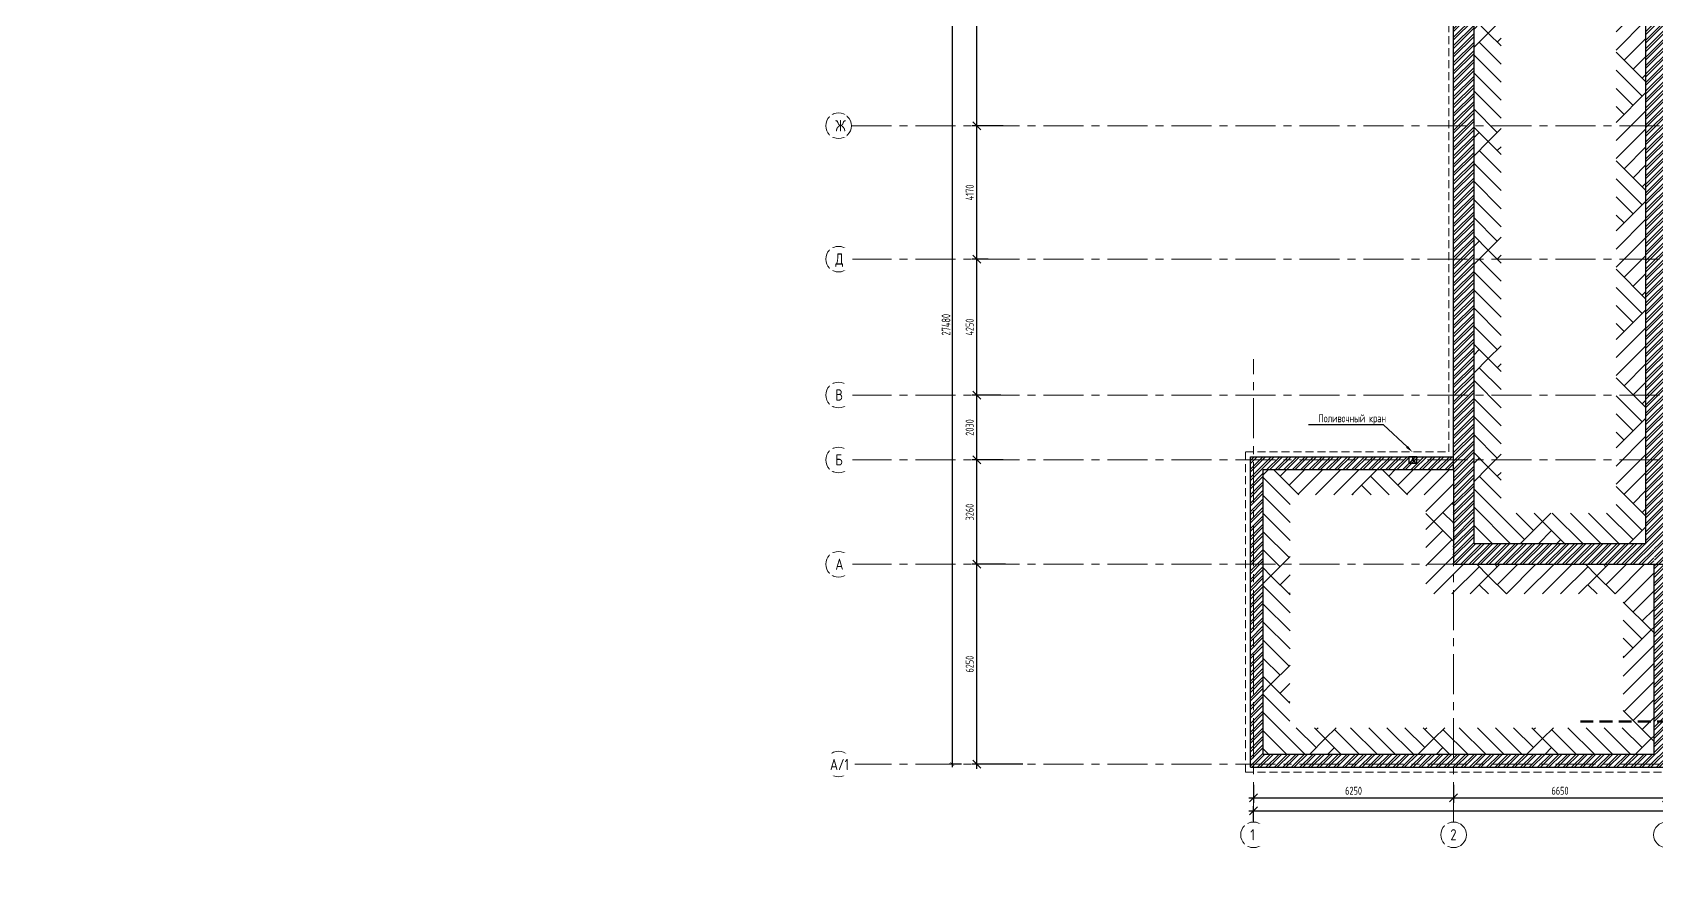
# Model space of a CAD drawing. Header units: millimetres. Extents: x -8689834 to 9419935, y 0 to 233063.
# Drawn here: x -384889 to -334153, y 51533 to 78084 of the extents above; entities that cross this region are included whole.
import ezdxf
from ezdxf import colors
from ezdxf.entities.mleader import LeaderData, LeaderLine
from ezdxf.math import Vec2, Vec3

# ---------------------------------------------------------------- set-up
doc = ezdxf.new("R2010")
doc.units = ezdxf.units.MM
doc.header["$MEASUREMENT"] = 0
for name, pattern in [('CENTER', [2, 1.25, -0.25, 0.25, -0.25]), ('HIDDEN', [6, 4, -2]), ('TRATTEGGIATA', [0.75, 0.5, -0.25])]:
    doc.linetypes.add(name, pattern=pattern)
doc.layers.get('0').update_dxf_attribs({"color": 250, "lineweight": 9})
for name, color, linetype, lineweight in [('1 этаж тонкие линии!', 250, 'Continuous', 0), ('АР_Выноски АПР', 7, 'Continuous', 5), ('АР_МосжилНии_Стены', 127, 'Continuous', 30), ('АР_Оси', 195, 'Continuous', 9), ('АР_Оси размеры', 164, 'Continuous', 9), ('АР_Отметки', 250, 'Continuous', 15), ('АР_Сети', 250, 'Continuous', 30), ('АР_Штриховка кирпич', 250, 'Continuous', 9), ('Подвал', 250, 'Continuous', 30), ('тх разм', 250, 'Continuous', 9)]:
    doc.layers.add(name, color=color, linetype=linetype, lineweight=lineweight)
doc.styles.add('ISOCPEUR', font='isocpeur.ttf', dxfattribs={"width": 0.7})
doc.styles.add('ГОСТ 2.304', font='isocpeur.ttf', dxfattribs={"width": 0.7})
doc.dimstyles.new('R_100', dxfattribs={"dimtxt": 270, "dimasz": 120, "dimexe": 100, "dimexo": 0, "dimgap": 60, "dimtad": 1, "dimdec": 0, "dimrnd": 5, "dimzin": 0, "dimdsep": 46, "dimtxsty": 'ISOCPEUR', "dimblk": 'ARCHTICK', "dimcen": 0, "dimdle": 100, "dimclrd": 256, "dimclre": 256, "dimclrt": 256, "dimadec": 0, "dimazin": 0, "dimtfac": 2, "dimtdec": 0, "dimtofl": 0, "dimtmove": 1, "dimatfit": 3, "dimfxl": 1, "dimtvp": 3, "dimtolj": 1, "dimtzin": 0, "dimarcsym": 0})
doc.dimstyles.new('СПДС', dxfattribs={"dimscale": 100, "dimtxt": 2.5, "dimasz": 2.5, "dimexe": 1.5, "dimexo": 0, "dimgap": 1, "dimtad": 1, "dimdec": 0, "dimrnd": 1, "dimtxsty": 'ГОСТ 2.304', "dimblk": 'OBLIQUE', "dimcen": 2.5, "dimdle": 1.5, "dimadec": 0, "dimazin": 2, "dimtfac": 0.75, "dimtdec": 0, "dimtmove": 1, "dimatfit": 3, "dimfxl": 1, "dimtolj": 1, "dimarcsym": 1})

# ---------------------------------------------------------------- blocks, each defined once
blk = doc.blocks.new('_Oblique')
at = {"color": 0, "linetype": 'ByBlock', "lineweight": -2}
blk.add_line((-0.5, -0.5), (0.5, 0.5), dxfattribs=at)
blk = doc.blocks.new('*D547')
at = {"layer": 'АР_Оси размеры', "color": 0, "lineweight": -2, "ltscale": 100, "transparency": 16777216}
for p, q in [((-354486, 61456), (-355535, 61456)), ((-355385, 55056), (-355385, 61606)), ((-353951, 55206), (-355535, 55206))]:
    blk.add_line(p, q, dxfattribs=at)
at = {"layer": 'АР_Оси размеры', "color": 0, "lineweight": -2, "ltscale": 100, "transparency": 16777216, "xscale": 250, "yscale": 250, "zscale": 250}
for p, rotation in [((-355385, 61456), 90), ((-355385, 55206), 270)]:
    blk.add_blockref('_Oblique', p, dxfattribs=dict(at, rotation=rotation))
at = {"layer": 'АР_Оси размеры', "color": 0, "ltscale": 100, "transparency": 16777216, "insert": (-355610, 58331), "char_height": 250, "attachment_point": 5, "rotation": 90, "style": 'ГОСТ 2.304'}
blk.add_mtext('\\A1;6250', dxfattribs=at)
blk = doc.blocks.new('*D548')
at = {"layer": 'АР_Оси размеры', "color": 0, "lineweight": -2, "ltscale": 100, "transparency": 16777216}
for p, q in [((-354563, 64716), (-355535, 64716)), ((-355385, 61306), (-355385, 64866)), ((-354486, 61456), (-355535, 61456))]:
    blk.add_line(p, q, dxfattribs=at)
at = {"layer": 'АР_Оси размеры', "color": 0, "lineweight": -2, "ltscale": 100, "transparency": 16777216, "xscale": 250, "yscale": 250, "zscale": 250}
for p, rotation in [((-355385, 64716), 90), ((-355385, 61456), 270)]:
    blk.add_blockref('_Oblique', p, dxfattribs=dict(at, rotation=rotation))
at = {"layer": 'АР_Оси размеры', "color": 0, "ltscale": 100, "transparency": 16777216, "insert": (-355610, 63086), "char_height": 250, "attachment_point": 5, "rotation": 90, "style": 'ГОСТ 2.304'}
blk.add_mtext('\\A1;3260', dxfattribs=at)
blk = doc.blocks.new('*D529')
at = {"layer": 'АР_Оси размеры', "color": 0, "lineweight": -2, "ltscale": 100, "transparency": 16777216}
for p, q in [((-354637, 66746), (-355535, 66746)), ((-355385, 64566), (-355385, 66896)), ((-354563, 64716), (-355535, 64716))]:
    blk.add_line(p, q, dxfattribs=at)
at = {"layer": 'АР_Оси размеры', "color": 0, "lineweight": -2, "ltscale": 100, "transparency": 16777216, "xscale": 250, "yscale": 250, "zscale": 250}
for p, rotation in [((-355385, 66746), 90), ((-355385, 64716), 270)]:
    blk.add_blockref('_Oblique', p, dxfattribs=dict(at, rotation=rotation))
at = {"layer": 'АР_Оси размеры', "color": 0, "ltscale": 100, "transparency": 16777216, "insert": (-355610, 65731), "char_height": 250, "attachment_point": 5, "rotation": 90, "style": 'ГОСТ 2.304'}
blk.add_mtext('\\A1;2030', dxfattribs=at)
blk = doc.blocks.new('*D530')
at = {"layer": 'АР_Оси размеры', "color": 0, "lineweight": -2, "ltscale": 100, "transparency": 16777216}
for p, q in [((-355385, 66596), (-355385, 71146)), ((-355035, 70996), (-355535, 70996)), ((-354637, 66746), (-355535, 66746))]:
    blk.add_line(p, q, dxfattribs=at)
at = {"layer": 'АР_Оси размеры', "color": 0, "lineweight": -2, "ltscale": 100, "transparency": 16777216, "xscale": 250, "yscale": 250, "zscale": 250}
for p, rotation in [((-355385, 70996), 90), ((-355385, 66746), 270)]:
    blk.add_blockref('_Oblique', p, dxfattribs=dict(at, rotation=rotation))
at = {"layer": 'АР_Оси размеры', "color": 0, "ltscale": 100, "transparency": 16777216, "insert": (-355610, 68871), "char_height": 250, "attachment_point": 5, "rotation": 90, "style": 'ГОСТ 2.304'}
blk.add_mtext('\\A1;4250', dxfattribs=at)
blk = doc.blocks.new('*D531')
at = {"layer": 'АР_Оси размеры', "color": 0, "lineweight": -2, "ltscale": 100, "transparency": 16777216}
for p, q in [((-354567, 75166), (-355535, 75166)), ((-355385, 70846), (-355385, 75316)), ((-355035, 70996), (-355535, 70996))]:
    blk.add_line(p, q, dxfattribs=at)
at = {"layer": 'АР_Оси размеры', "color": 0, "lineweight": -2, "ltscale": 100, "transparency": 16777216, "xscale": 250, "yscale": 250, "zscale": 250}
for p, rotation in [((-355385, 75166), 90), ((-355385, 70996), 270)]:
    blk.add_blockref('_Oblique', p, dxfattribs=dict(at, rotation=rotation))
at = {"layer": 'АР_Оси размеры', "color": 0, "ltscale": 100, "transparency": 16777216, "insert": (-355610, 73081), "char_height": 250, "attachment_point": 5, "rotation": 90, "style": 'ГОСТ 2.304'}
blk.add_mtext('\\A1;4170', dxfattribs=at)
blk = doc.blocks.new('*D532')
at = {"layer": 'АР_Оси размеры', "color": 0, "lineweight": -2, "ltscale": 100, "transparency": 16777216}
for p, q in [((-355385, 75016), (-355385, 82836)), ((-354506, 82686), (-355535, 82686)), ((-354567, 75166), (-355535, 75166))]:
    blk.add_line(p, q, dxfattribs=at)
at = {"layer": 'АР_Оси размеры', "color": 0, "lineweight": -2, "ltscale": 100, "transparency": 16777216, "xscale": 250, "yscale": 250, "zscale": 250}
for p, rotation in [((-355385, 82686), 90), ((-355385, 75166), 270)]:
    blk.add_blockref('_Oblique', p, dxfattribs=dict(at, rotation=rotation))
at = {"layer": 'АР_Оси размеры', "color": 0, "ltscale": 100, "transparency": 16777216, "insert": (-355610, 78926), "char_height": 250, "attachment_point": 5, "rotation": 90, "style": 'ГОСТ 2.304'}
blk.add_mtext('\\A1;7520', dxfattribs=at)
blk = doc.blocks.new('*D558')
at = {"layer": 'АР_Оси размеры', "color": 0, "lineweight": -2, "ltscale": 100, "transparency": 16777216}
for p, q in [((-346742, 54557), (-346742, 53997)), ((-340492, 54557), (-340492, 53997)), ((-346892, 54147), (-340342, 54147))]:
    blk.add_line(p, q, dxfattribs=at)
at = {"layer": 'АР_Оси размеры', "color": 0, "lineweight": -2, "ltscale": 100, "transparency": 16777216, "xscale": 250, "yscale": 250, "zscale": 250, "rotation": 180}
blk.add_blockref('_Oblique', (-346742, 54147), dxfattribs=at)
at = {"layer": 'АР_Оси размеры', "color": 0, "lineweight": -2, "ltscale": 100, "transparency": 16777216, "xscale": 250, "yscale": 250, "zscale": 250}
blk.add_blockref('_Oblique', (-340492, 54147), dxfattribs=at)
at = {"layer": 'АР_Оси размеры', "color": 0, "ltscale": 100, "transparency": 16777216, "insert": (-343617, 54372), "char_height": 250, "attachment_point": 5, "style": 'ГОСТ 2.304'}
blk.add_mtext('\\A1;6250', dxfattribs=at)
blk = doc.blocks.new('*D559')
at = {"layer": 'АР_Оси размеры', "color": 0, "lineweight": -2, "ltscale": 100, "transparency": 16777216}
for p, q in [((-333842, 54971), (-333842, 53997)), ((-340492, 54557), (-340492, 53997)), ((-340642, 54147), (-333692, 54147))]:
    blk.add_line(p, q, dxfattribs=at)
at = {"layer": 'АР_Оси размеры', "color": 0, "lineweight": -2, "ltscale": 100, "transparency": 16777216, "xscale": 250, "yscale": 250, "zscale": 250, "rotation": 180}
blk.add_blockref('_Oblique', (-340492, 54147), dxfattribs=at)
at = {"layer": 'АР_Оси размеры', "color": 0, "lineweight": -2, "ltscale": 100, "transparency": 16777216, "xscale": 250, "yscale": 250, "zscale": 250}
blk.add_blockref('_Oblique', (-333842, 54147), dxfattribs=at)
at = {"layer": 'АР_Оси размеры', "color": 0, "ltscale": 100, "transparency": 16777216, "insert": (-337167, 54372), "char_height": 250, "attachment_point": 5, "style": 'ГОСТ 2.304'}
blk.add_mtext('\\A1;6650', dxfattribs=at)
blk = doc.blocks.new('*D557')
at = {"layer": 'АР_Оси размеры', "color": 0, "lineweight": -2, "ltscale": 100, "transparency": 16777216}
for p, q in [((-346742, 53419), (-346742, 53895)), ((-278327, 53419), (-278327, 53895)), ((-346892, 53745), (-278177, 53745))]:
    blk.add_line(p, q, dxfattribs=at)
at = {"layer": 'АР_Оси размеры', "color": 0, "lineweight": -2, "ltscale": 100, "transparency": 16777216, "xscale": 250, "yscale": 250, "zscale": 250, "rotation": 180}
blk.add_blockref('_Oblique', (-346742, 53745), dxfattribs=at)
at = {"layer": 'АР_Оси размеры', "color": 0, "lineweight": -2, "ltscale": 100, "transparency": 16777216, "xscale": 250, "yscale": 250, "zscale": 250}
blk.add_blockref('_Oblique', (-278327, 53745), dxfattribs=at)
at = {"layer": 'АР_Оси размеры', "color": 0, "ltscale": 100, "transparency": 16777216, "insert": (-313012, 53970), "char_height": 250, "attachment_point": 5, "style": 'ГОСТ 2.304'}
blk.add_mtext('\\A1;68415', dxfattribs=at)
blk = doc.blocks.new('_DotSmall')
at = {"color": 0, "linetype": 'ByBlock', "const_width": 0.5}
blk.add_lwpolyline([(-0.0625, 0, 1), (0.0625, 0, 1)], format="xyb", close=True, dxfattribs=at)
blk = doc.blocks.new('_ArchTick')
at = {"color": 0, "linetype": 'ByBlock', "const_width": 0.15}
blk.add_lwpolyline([(-0.5, -0.5), (0.5, 0.5)], dxfattribs=at)
blk = doc.blocks.new('*D828')
at = {"layer": 'тх разм', "lineweight": -2, "ltscale": 500, "transparency": 16777216}
for p, q in [((-356155, 82786), (-356155, 55106)), ((-355020, 82686), (-356255, 82686)), ((-355864, 55206), (-356255, 55206))]:
    blk.add_line(p, q, dxfattribs=at)
at = {"layer": 'тх разм', "lineweight": -2, "ltscale": 500, "transparency": 16777216, "xscale": 120, "yscale": 120, "zscale": 120}
for p, rotation in [((-356155, 82686), 90), ((-356155, 55206), 270)]:
    blk.add_blockref('_ArchTick', p, dxfattribs=dict(at, rotation=rotation))
at = {"layer": 'тх разм', "lineweight": 13, "ltscale": 500, "transparency": 16777216, "insert": (-356350, 68946), "char_height": 270, "attachment_point": 5, "rotation": 90, "style": 'ISOCPEUR'}
blk.add_mtext('\\A1;27480', dxfattribs=at)

msp = doc.modelspace()

# ---------------------------------------------------------------- hatches: boundary and pattern name
at = {"layer": '1 этаж тонкие линии!', "ltscale": 100, "transparency": 33554559}
h = msp.add_hatch(dxfattribs=at)
h.set_pattern_fill('AR-PARQ1', color=256, scale=200, angle=45, style=0)
h.paths.add_polyline_path([(-339005.062, 81057.768), (-335415.132, 81057.768), (-335415.132, 63056), (-339005.062, 63056)], flags=16)
h.paths.add_polyline_path([(-339852.068, 82045.5), (-334484.741, 82050.5), (-334484.741, 62098), (-339852.693, 62093)])
h = msp.add_hatch(dxfattribs=at)
h.set_pattern_fill('AR-PARQ1', color=256, scale=200, angle=45, style=0)
h.paths.add_polyline_path([(-335193.017, 56344.5), (-345603.845, 56344.5), (-345600.579, 63622.353), (-341357.644, 63622.353), (-341357.644, 60525.833), (-335189.751, 60525.833)], flags=16)
h.paths.add_polyline_path([(-334239.751, 55506.5), (-346441.827, 55506.5), (-346441.827, 64415), (-340493.318, 64415), (-340493.318, 61455.682), (-334239.751, 61455.682)])
at = {"layer": 'АР_Штриховка кирпич', "ltscale": 100}
h = msp.add_hatch(dxfattribs=at)
h.set_pattern_fill('ANSI32', color=256, scale=500)
h.paths.add_polyline_path([(-339853.318, 82050.5), (-330106.827, 82051.497), (-330106.828, 80969.207), (-329468.316, 80969.003), (-329468.316, 82685.682), (-329576.827, 82685.682), (-329971.818, 82685.755), (-340493.318, 82685.682), (-340493.318, 64815.685), (-346842.012, 64815.685), (-346842.012, 55105.682), (-333741.706, 55105.68), (-333741.706, 61455.681), (-332347.87, 61455.684), (-332347.87, 62094), (-334239.751, 62094), (-334239.751, 55506.503), (-346441.827, 55506.497), (-346441.082, 64414.997), (-340492.572, 64415.003), (-340517.573, 61455.682), (-334214.005, 61455.682), (-334225.318, 62094.728), (-339853.263, 62094.728), (-339853.372, 64904.622)])
h = msp.add_hatch(dxfattribs=at)
h.set_pattern_fill('ANSI32', color=256, scale=500)
h.paths.add_polyline_path([(-333716.86, 82685.681), (-334136.666, 82685.681), (-334136.666, 62094), (-333716.794, 62094)])
h.paths.add_polyline_path([(-334136.666, 82685.682), (-334484.741, 82685.681), (-334484.741, 62094), (-334136.666, 62094)])

# ---------------------------------------------------------------- linework, layer by layer
at = {"linetype": 'TRATTEGGIATA', "ltscale": 500}
for p, q in [((-340642.01, 64965.687), (-340642.01, 81894.901)), ((-346992.01, 64965.687), (-340642.008, 64965.687)), ((-346992.009, 54955.682), (-346992.01, 64965.687)), ((-346992.009, 54955.682), (-333591.703, 54955.68))]:
    msp.add_line(p, q, dxfattribs=at)
at = {"layer": 'АР_МосжилНии_Стены', "ltscale": 100}
for p, q in [((-340491.811, 64415.003), (-340491.827, 82685.682)), ((-339853.318, 62095.5), (-339853.318, 82050.5)), ((-346842.009, 55105.682), (-346842.01, 64815.687)), ((-346842.01, 64815.687), (-340491.827, 64815.682)), ((-334484.741, 62094), (-339853.318, 62095.5)), ((-334329.816, 61455.626), (-332347.87, 61455.363)), ((-346842.01, 55105.682), (-333741.588, 55105.68))]:
    msp.add_line(p, q, dxfattribs=at)
msp.add_lwpolyline([(-334484.741, 62094), (-334484.741, 82685.682)], dxfattribs=at)
for points in [[(-341890.827, 64616.129), (-341640.504, 64616.129), (-341640.504, 64815.683), (-341890.827, 64815.683)], [(-334239.751, 55506.503), (-346441.827, 55506.497), (-346441.827, 64414.997), (-340491.827, 64415.003), (-340491.827, 61455.682), (-334239.751, 61455.682)]]:
    msp.add_lwpolyline(points, close=True, dxfattribs=at)
at = {"layer": 'АР_Оси', "linetype": 'CENTER', "ltscale": 1000}
for p, q in [((-340492.01, 53394.411), (-340492.01, 87278.342)), ((-359305.765, 75165.682), (-275708.6, 75165.682)), ((-359305.765, 70995.682), (-275708.6, 70995.682)), ((-346742.01, 53394.411), (-346742.01, 67872.534)), ((-359305.765, 66745.682), (-275708.6, 66745.682)), ((-359305.765, 64715.682), (-275708.6, 64715.682)), ((-359305.765, 61455.682), (-289924.568, 61455.682)), ((-359305.765, 55205.682), (-275708.6, 55205.682))]:
    msp.add_line(p, q, dxfattribs=at)
at = {"layer": 'АР_Оси', "ltscale": 0.5}
for centre in [(-359705.765, 75165.682), (-359705.765, 70995.682), (-359705.765, 66745.682), (-359705.765, 64715.682), (-359705.765, 61455.682), (-359705.765, 55205.682), (-346742.01, 52994.411), (-340492.01, 52994.411), (-333842.01, 52994.411)]:
    msp.add_circle(centre, 400, dxfattribs=at)
at = {"layer": 'АР_Сети', "color": 251, "linetype": 'HIDDEN', "lineweight": 50, "ltscale": 100}
msp.add_line((-333731.339, 56534.559), (-336587.591, 56534.559), dxfattribs=at)
at = {"layer": 'Подвал', "ltscale": 100}
msp.add_line((-341765.665, 64696.859), (-341765.665, 64815.683), dxfattribs=at)
msp.add_arc((-341765.665, 64616.129), 80.73, 0, 180, dxfattribs=at)

# ---------------------------------------------------------------- dimensions: what is measured, and where the dimension line sits
at = {"layer": 'АР_Оси размеры', "ltscale": 100}
for base, p1, p2, picture, middle in [((-355384.754, 82685.682), (-354566.931, 75165.682), (-354506.032, 82685.682), '*D532', (-355609.754, 78925.682)), ((-355384.754, 75165.682), (-355034.919, 70995.682), (-354566.931, 75165.682), '*D531', (-355609.754, 73080.682)), ((-355384.754, 70995.682), (-354636.889, 66745.682), (-355034.919, 70995.682), '*D530', (-355609.754, 68870.682)), ((-355384.754, 66745.682), (-354563.337, 64715.682), (-354636.889, 66745.682), '*D529', (-355609.754, 65730.682)), ((-355384.754, 64715.682), (-354486.095, 61455.682), (-354563.337, 64715.682), '*D548', (-355609.754, 63085.682)), ((-355384.754, 61455.682), (-353951.04, 55205.682), (-354486.095, 61455.682), '*D547', (-355609.754, 58330.682))]:
    dim = msp.add_linear_dim(base=base, p1=p1, p2=p2, angle=90, dimstyle='СПДС', dxfattribs=at)
    dim.commit()
    dim.dimension.update_dxf_attribs({"geometry": picture, "text_midpoint": middle})
for base, p1, p2, picture, middle in [((-333842.01, 54147.081), (-340492.01, 54557.026), (-333842.01, 54970.863), '*D559', (-337167.01, 54372.081)), ((-340492.01, 54147.081), (-346742.01, 54557.026), (-340492.01, 54557.026), '*D558', (-343617.01, 54372.081))]:
    dim = msp.add_linear_dim(base=base, p1=p1, p2=p2, dimstyle='СПДС', dxfattribs=at)
    dim.commit()
    dim.dimension.update_dxf_attribs({"geometry": picture, "text_midpoint": middle})
at = {"layer": 'тх разм', "lineweight": 13, "ltscale": 500}
dim = msp.add_linear_dim(base=(-356155.317, 55205.682), p1=(-355020.393, 82685.682), p2=(-355863.826, 55205.682), angle=90, dimstyle='R_100', override={"dimpost": '\\X', "dimfxl": 2.5, "dimarcsym": 2}, dxfattribs=at)
dim.commit()
dim.dimension.update_dxf_attribs({"geometry": '*D828', "text_midpoint": (-356350.317, 68945.682)})

# ---------------------------------------------------------------- leaders
at = {"layer": 'АР_Выноски АПР'}
ml = msp.add_multileader_mtext('Standard', dxfattribs=at)
ml.set_content('\\A1;Поливочный кран', color=256, style='ISOCPEUR')
ml.set_leader_properties()
ml.build(insert=Vec2(0, 0))
ml.multileader.update_dxf_attribs({"text_left_attachment_type": 6, "text_right_attachment_type": 6, "dogleg_length": 100, "arrow_head_size": 250})
ctx = ml.context
ctx.base_point, ctx.char_height, ctx.arrow_head_size, ctx.landing_gap_size, ctx.plane_origin = Vec3(-344739, 65819), 250, 250, 25, Vec3(-363860.813, 65074.089)
ctx.left_attachment, ctx.right_attachment = 6, 6
notes = []
notes.append((ctx, [(0, (1, 1, 0), (-342681, 65819), (-1, 0), 170.5, [(1, [(-341765.665, 64953.722)], 0, [])])]))
ctx.mtext.insert, ctx.mtext.width, ctx.mtext.flow_direction = Vec3(-344714, 66144), 6210.48741, 5
at = {"layer": 'АР_Отметки'}
ml = msp.add_multileader_mtext('Standard', dxfattribs=at)
ml.set_content('{\\W0.8;-2,430}', color=256, style='ISOCPEUR')
ml.set_leader_properties(color=256, linetype='Continuous', lineweight=-1)
ml.set_arrow_properties(name='DOTSMALL')
ml.build(insert=Vec2(0, 0))
ml.multileader.update_dxf_attribs({"has_text_frame": 1, "text_left_attachment_type": 4, "text_right_attachment_type": 4, "dogleg_length": 100, "arrow_head_size": 180})
ctx = ml.context
ctx.base_point, ctx.char_height, ctx.arrow_head_size, ctx.landing_gap_size, ctx.plane_origin = Vec3(-336711.886, 117132.656), 250, 180, 50, Vec3(-335659.193, 115477.482)
ctx.left_attachment, ctx.right_attachment = 4, 4
notes.append((ctx, [(0, (0, 0, 0), (0, 0), (1, 0), 1, [])]))
ctx.mtext.insert, ctx.mtext.width, ctx.mtext.line_spacing_style, ctx.mtext.flow_direction = Vec3(-336661.886, 117465.989), 852.69703, 2, 5
for ctx, leaders in notes:
    for number, flags, end, landing, length, lines in leaders:
        leader = LeaderData()
        leader.index, (leader.has_last_leader_line, leader.has_dogleg_vector, leader.attachment_direction) = number, flags
        leader.last_leader_point, leader.dogleg_vector, leader.dogleg_length = Vec3(end), Vec3(landing), length
        for number, points, colour, breaks in lines:
            line = LeaderLine()
            line.index, line.vertices, line.color, line.breaks = number, Vec3.list(points), colors.encode_raw_color(colour), breaks
            leader.lines.append(line)
        ctx.leaders.append(leader)

# ---------------------------------------------------------------- next in the draw order: texts
at = {"layer": 'АР_Оси', "char_height": 350, "attachment_point": 1, "line_spacing_factor": 1.149209, "style": 'ГОСТ 2.304', "bg_fill": 2}
for s, insert, width in [('{\\W0.8;Ж}', (-359805.586, 75343.461), 178.20564), ('{\\W0.8;А/1}', (-359974.47, 55368.47), 1.455191522836685e-11), ('{\\W0.8;2}', (-340591.83, 53172.19), 114.62878)]:
    msp.add_mtext(s, dxfattribs=dict(at, insert=insert, width=width))
for s, insert in [('{\\W0.8;Д}', (-359805.586, 71173.461)), ('{\\W0.8;В}', (-359805.586, 66923.461)), ('{\\W0.8;Б}', (-359805.586, 64893.461)), ('{\\W0.8;А}', (-359805.586, 61633.461)), ('{\\W0.8;1}', (-346841.83, 53172.19))]:
    msp.add_mtext(s, dxfattribs=dict(at, insert=insert))

# ---------------------------------------------------------------- next in the draw order: dimensions: what is measured, and where the dimension line sits
at = {"layer": 'АР_Оси размеры', "ltscale": 100}
dim = msp.add_linear_dim(base=(-278327.01, 53745), p1=(-346742.01, 53419.411), p2=(-278327.01, 53419.411), dimstyle='СПДС', dxfattribs=at)
dim.commit()
dim.dimension.update_dxf_attribs({"geometry": '*D557', "text_midpoint": (-313011.986, 53745), "dimtype": 160})

# ---------------------------------------------------------------- next in the draw order: leaders
at = {"layer": 'АР_Отметки'}
ml = msp.add_multileader_mtext('Standard', dxfattribs=at)
ml.set_content('{\\W0.8;-2,730}', color=256, style='ISOCPEUR')
ml.set_leader_properties(color=256, linetype='Continuous', lineweight=-1)
ml.set_arrow_properties(name='DOTSMALL')
ml.build(insert=Vec2(0, 0))
ml.multileader.update_dxf_attribs({"has_text_frame": 1, "text_left_attachment_type": 4, "text_right_attachment_type": 4, "dogleg_length": 100, "arrow_head_size": 180})
ctx = ml.context
ctx.base_point, ctx.char_height, ctx.arrow_head_size, ctx.landing_gap_size, ctx.plane_origin = Vec3(-346371.356, 101933.6), 250, 180, 50, Vec3(-346327.75, 100655.48)
ctx.left_attachment, ctx.right_attachment = 4, 4
notes = []
notes.append((ctx, [(0, (0, 0, 0), (0, 0), (1, 0), 1, [])]))
ctx.mtext.insert, ctx.mtext.width, ctx.mtext.defined_height, ctx.mtext.line_spacing_style, ctx.mtext.flow_direction = Vec3(-346321.356, 102266.933), 769.98896, 343.888, 2, 5
ml = msp.add_multileader_mtext('Standard', dxfattribs=at)
ml.set_content('{\\W0.8;-2,780}', color=256, style='ISOCPEUR')
ml.set_leader_properties(color=256, linetype='Continuous', lineweight=-1)
ml.set_arrow_properties(name='DOTSMALL')
ml.build(insert=Vec2(0, 0))
ml.multileader.update_dxf_attribs({"has_text_frame": 1, "text_left_attachment_type": 4, "text_right_attachment_type": 4, "dogleg_length": 100, "arrow_head_size": 180})
ctx = ml.context
ctx.base_point, ctx.char_height, ctx.arrow_head_size, ctx.landing_gap_size, ctx.plane_origin = Vec3(-348571.087, 101311.404), 250, 180, 50, Vec3(-348527.481, 100033.285)
ctx.left_attachment, ctx.right_attachment = 4, 4
notes.append((ctx, [(0, (0, 0, 0), (0, 0), (1, 0), 1, [])]))
ctx.mtext.insert, ctx.mtext.width, ctx.mtext.defined_height, ctx.mtext.line_spacing_style, ctx.mtext.flow_direction = Vec3(-348521.087, 101644.737), 769.98896, 343.888, 2, 5
ml = msp.add_multileader_mtext('Standard', dxfattribs=at)
ml.set_content('{\\W0.8;-2,730}', color=256, style='ISOCPEUR')
ml.set_leader_properties(color=256, linetype='Continuous', lineweight=-1)
ml.set_arrow_properties(name='DOTSMALL')
ml.build(insert=Vec2(0, 0))
ml.multileader.update_dxf_attribs({"has_text_frame": 1, "text_left_attachment_type": 4, "text_right_attachment_type": 4, "dogleg_length": 100, "arrow_head_size": 180})
ctx = ml.context
ctx.base_point, ctx.char_height, ctx.arrow_head_size, ctx.landing_gap_size, ctx.plane_origin = Vec3(-343122.46, 91149.378), 250, 180, 50, Vec3(-347780.969, 87297.071)
ctx.left_attachment, ctx.right_attachment = 4, 4
notes.append((ctx, [(0, (0, 0, 0), (0, 0), (1, 0), 1, [])]))
ctx.mtext.insert, ctx.mtext.width, ctx.mtext.defined_height, ctx.mtext.line_spacing_style, ctx.mtext.flow_direction = Vec3(-343072.46, 91482.712), 769.98896, 343.888, 2, 5
for ctx, leaders in notes:
    for number, flags, end, landing, length, lines in leaders:
        leader = LeaderData()
        leader.index, (leader.has_last_leader_line, leader.has_dogleg_vector, leader.attachment_direction) = number, flags
        leader.last_leader_point, leader.dogleg_vector, leader.dogleg_length = Vec3(end), Vec3(landing), length
        for number, points, colour, breaks in lines:
            line = LeaderLine()
            line.index, line.vertices, line.color, line.breaks = number, Vec3.list(points), colors.encode_raw_color(colour), breaks
            leader.lines.append(line)
        ctx.leaders.append(leader)

doc.saveas('drawing.dxf')
